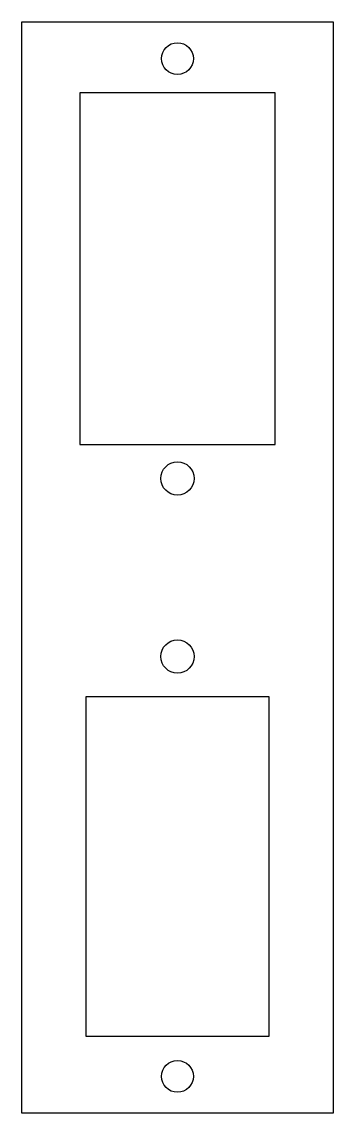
# Model space of a CAD drawing. Header units: millimetres. Extents: x -173.6 to -153.1, y -136.5 to -64.5.
import ezdxf

# ---------------------------------------------------------------- set-up
doc = ezdxf.new("R2010")
doc.units = ezdxf.units.MM
doc.layers.get('0').update_dxf_attribs({"linetype": 'CONTINUOUS'})

msp = doc.modelspace()

# ---------------------------------------------------------------- linework, layer by layer
for points in [[(-173.605, -136.518), (-173.605, -64.518), (-153.055, -64.518), (-153.055, -136.518)], [(-156.882, -92.395), (-156.882, -69.195), (-169.782, -69.195), (-169.782, -92.395)], [(-157.282, -109.041), (-169.382, -109.041), (-169.382, -131.441), (-157.282, -131.441)]]:
    msp.add_lwpolyline(points, close=True)
for centre, radius in [((-163.332, -66.945), 1.05), ((-163.332, -94.645), 1.1), ((-163.332, -106.391), 1.1), ((-163.332, -134.091), 1.05)]:
    msp.add_circle(centre, radius)

doc.saveas('drawing.dxf')
